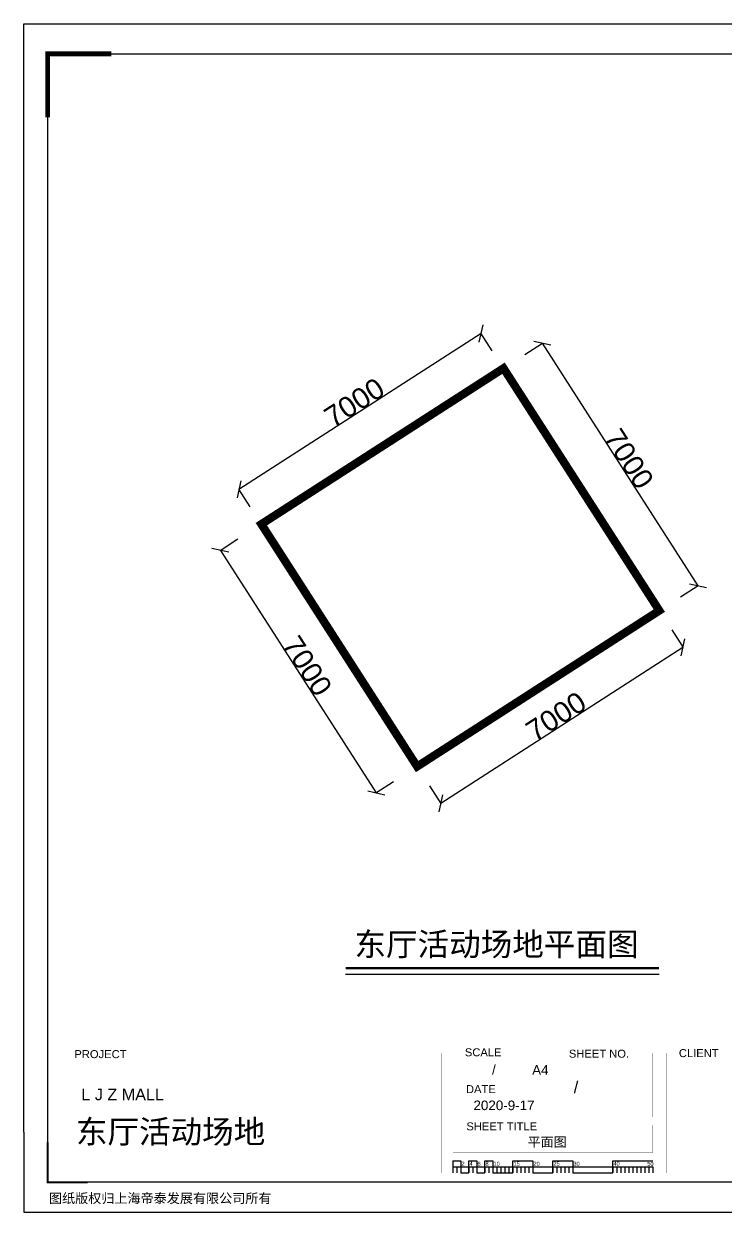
# Model space of a CAD drawing. Header units: inches. Extents: x -3944 to 84791, y -15606 to 13931.
# Drawn here: x -3944 to 13133, y -14937 to 13931 of the extents above; entities that cross this region are included whole.
import ezdxf
from ezdxf.enums import TextEntityAlignment as Align

# ---------------------------------------------------------------- set-up
doc = ezdxf.new("R2010")
doc.units = ezdxf.units.IN
doc.header["$MEASUREMENT"] = 0
doc.layers.add('DIM', color=3, linetype='Continuous')
doc.layers.add('WALL', color=255, linetype='Continuous')
doc.styles.get("Standard").update_dxf_attribs({"font": 'arial.ttf'})
doc.dimstyles.new('DIM-200MM', dxfattribs={"dimtxt": 200, "dimasz": 120, "dimexe": 10, "dimexo": 10, "dimgap": 0.7, "dimtad": 1, "dimdec": 0, "dimrnd": 5, "dimzin": 1, "dimdsep": 46, "dimtxsty": 'Standard', "dimblk": 'OBLIQUE', "dimcen": 0.5, "dimdle": 1, "dimclrd": 256, "dimclre": 256, "dimclrt": 7, "dimaunit": 1, "dimadec": 0, "dimazin": 0, "dimtfac": 1, "dimtdec": 0, "dimtix": 1, "dimtmove": 2, "dimatfit": 3, "dimfxl": 0, "dimtolj": 1, "dimtzin": 1, "dimarcsym": 0})

# ---------------------------------------------------------------- blocks, each defined once
blk = doc.blocks.new('_Oblique')
at = {"color": 0, "linetype": 'ByBlock', "lineweight": -2}
blk.add_line((-0.5, -0.5), (0.5, 0.5), dxfattribs=at)
blk = doc.blocks.new('*D42')
at = {"layer": 'DEFPOINTS', "color": 0, "transparency": 16777216}
for p in [(7719, 5563), (12446, 281), (11506, -324)]:
    blk.add_point(p, dxfattribs=at)
at = {"layer": 'DIM', "lineweight": -2, "transparency": 16777216}
for p, q in [((8238, 5897), (8667, 6173)), ((8658, 6169), (12446, 280)), ((12025, 10), (12454, 286))]:
    blk.add_line(p, q, dxfattribs=at)
at = {"layer": 'DIM', "lineweight": -2, "transparency": 16777216, "xscale": 300, "yscale": 300, "zscale": 300}
for p, rotation in [((8659, 6168), 122.7521576485333), ((12446, 281), 302.7521576485333)]:
    blk.add_blockref('_Oblique', p, dxfattribs=dict(at, rotation=rotation))
at = {"layer": 'DIM', "color": 7, "transparency": 16777216, "insert": (10768, 3363), "char_height": 500, "attachment_point": 5, "rotation": 302.7522}
blk.add_mtext('\\A1;7000', dxfattribs=at)
blk = doc.blocks.new('*D43')
at = {"layer": 'DEFPOINTS', "color": 0, "transparency": 16777216}
for p in [(1832, 1776), (5619, -4111), (4625, -4750)]:
    blk.add_point(p, dxfattribs=at)
at = {"layer": 'DIM', "lineweight": -2, "transparency": 16777216}
for p, q in [((1259, 1408), (830, 1132)), ((838, 1138), (4626, -4751)), ((5046, -4479), (4617, -4755))]:
    blk.add_line(p, q, dxfattribs=at)
at = {"layer": 'DIM', "lineweight": -2, "transparency": 16777216, "xscale": 300, "yscale": 300, "zscale": 300}
for p, rotation in [((838, 1137), 122.7521576485333), ((4625, -4750), 302.7521576485333)]:
    blk.add_blockref('_Oblique', p, dxfattribs=dict(at, rotation=rotation))
at = {"layer": 'DIM', "color": 7, "transparency": 16777216, "insert": (2947, -1668), "char_height": 500, "attachment_point": 5, "rotation": 302.7522}
blk.add_mtext('\\A1;7000', dxfattribs=at)
blk = doc.blocks.new('*D44')
at = {"layer": 'DEFPOINTS', "color": 0, "transparency": 16777216}
for p in [(11506, -324), (12079, -1215), (5619, -4111)]:
    blk.add_point(p, dxfattribs=at)
at = {"layer": 'DIM', "lineweight": -2, "transparency": 16777216}
for p, q in [((11808, -794), (12084, -1223)), ((6191, -5002), (12080, -1214)), ((5921, -4581), (6197, -5010))]:
    blk.add_line(p, q, dxfattribs=at)
at = {"layer": 'DIM', "lineweight": -2, "transparency": 16777216, "xscale": 300, "yscale": 300, "zscale": 300}
for p, rotation in [((12079, -1215), 32.75215764853332), ((6192, -5002), 212.7521576485333)]:
    blk.add_blockref('_Oblique', p, dxfattribs=dict(at, rotation=rotation))
at = {"layer": 'DIM', "color": 7, "transparency": 16777216, "insert": (8997, -2893), "char_height": 500, "attachment_point": 5, "rotation": 32.7522}
blk.add_mtext('\\A1;7000', dxfattribs=at)
blk = doc.blocks.new('*D45')
at = {"layer": 'DEFPOINTS', "color": 0, "transparency": 16777216}
for p in [(7719, 5563), (1288, 2621), (1832, 1776)]:
    blk.add_point(p, dxfattribs=at)
at = {"layer": 'DIM', "lineweight": -2, "transparency": 16777216}
for p, q in [((7176, 6409), (1287, 2621)), ((7446, 5988), (7170, 6417)), ((1559, 2201), (1283, 2630))]:
    blk.add_line(p, q, dxfattribs=at)
at = {"layer": 'DIM', "lineweight": -2, "transparency": 16777216, "xscale": 300, "yscale": 300, "zscale": 300}
for p, rotation in [((7175, 6408), 32.75215764852921), ((1288, 2621), 212.7521576485292)]:
    blk.add_blockref('_Oblique', p, dxfattribs=dict(at, rotation=rotation))
at = {"layer": 'DIM', "color": 7, "transparency": 16777216, "insert": (4093, 4730), "char_height": 500, "attachment_point": 5, "rotation": 32.7522}
blk.add_mtext('\\A1;7000', dxfattribs=at)

msp = doc.modelspace()

# ---------------------------------------------------------------- linework, layer by layer
at = {"color": 8}
msp.add_line((6490.2, -13833.4), (11350.2, -13833.4), dxfattribs=at)
for points in [[(-3944.2, -12993.4), (-3944.2, 13931), (34935.8, 13931)], [(3880.6, -9155.5), (11501.7, -9155.5)], [(-3944.2, -12993.4), (-3944.2, -14937.4), (34935.8, -14937.4)], [(6490.2, -13687.6), (6490.2, -13979.2)], [(6684.6, -13833.4), (6684.6, -13979.2)], [(8434.2, -13833.4), (8434.2, -13979.2)], [(8920.2, -13833.4), (8920.2, -13979.2)], [(11350.2, -13833.4), (11350.2, -13979.2)]]:
    msp.add_lwpolyline(points)
for points, const_width in [([(-3361, 11658.3), (-3361, 13202), (-1817.2, 13202)], 116.6), ([(3880.6, -9007.6), (11501.7, -9007.6)], 56.2), ([(-1427.4, -11068), (6212.9, -11068), (6212.9, -13983.4), (-3136, -13983.4), (-3136, -11068), (-2810.1, -11068)], 4.86), ([(7757.6, -11068), (8871.6, -11068), (8871.6, -11748.4), (6490.2, -11748.4), (6490.2, -11068), (6733.2, -11068)], 4.86), ([(10780.9, -11068), (11350.2, -11068), (11350.2, -12623.2), (9017.4, -12623.2), (9017.4, -11068), (9211.8, -11068)], 4.86), ([(13050.9, -11068), (27470.6, -11068), (27470.6, -13983.4), (11678.9, -13983.4), (11678.9, -11068), (11941.1, -11068)], 4.86), ([(8371.6, -11263), (8371.6, -11696.2)], 4.86), ([(7605.9, -11942.8), (8871.6, -11942.8), (8871.6, -12623.2), (6490.2, -12623.2), (6490.2, -11942.8), (6733.2, -11942.8)], 4.86), ([(8381.2, -12817.6), (11350.2, -12817.6), (11350.2, -13488.1), (6490.2, -13488.1), (6490.2, -12817.6), (6733.2, -12817.6)], 4.86), ([(-3361, -13236.4), (-3361, -14208.4), (-2389, -14208.4)], 48.6), ([(6684.6, -13687.6), (6684.6, -13833.4)], 9.72), ([(6879, -13687.6), (6879, -13833.4)], 9.72), ([(7073.4, -13687.6), (7073.4, -13833.4)], 9.72), ([(7267.8, -13687.6), (7267.8, -13833.4)], 9.72), ([(7462.2, -13687.6), (7462.2, -13833.4)], 9.72), ([(7948.2, -13687.6), (7948.2, -13833.4)], 9.72), ([(8434.2, -13687.6), (8434.2, -13833.4)], 9.72), ([(8920.2, -13687.6), (8920.2, -13833.4)], 9.72), ([(9406.2, -13687.6), (9406.2, -13833.4)], 9.72), ([(10378.2, -13687.6), (10378.2, -13833.4)], 9.72), ([(11350.2, -13687.6), (11350.2, -13833.4)], 9.72)]:
    msp.add_lwpolyline(points, dxfattribs=dict(const_width=const_width))
msp.add_lwpolyline([(-3361, 13202), (36296.6, 13202), (36296.6, -14208.4), (-3361, -14208.4)], close=True)
for points in [[(6490.2, -13687.6), (6684.6, -13687.6), (6684.6, -13979.2), (6879, -13979.2), (6879, -13687.6), (7073.4, -13687.6), (7073.4, -13979.2), (7267.8, -13979.2), (7267.8, -13687.6), (7462.2, -13687.6), (7462.2, -13979.2), (7948.2, -13979.2), (7948.2, -13687.6), (8434.2, -13687.6), (8434.2, -13979.2), (8920.2, -13979.2), (8920.2, -13687.6), (9406.2, -13687.6), (9406.2, -13979.2), (10378.2, -13979.2), (10378.2, -13687.6), (11350.2, -13687.6)], [(6587.4, -13833.4), (6587.4, -13979.2)], [(6879, -13833.4), (6879, -13979.2)], [(6976.2, -13833.4), (6976.2, -13979.2)], [(7073.4, -13833.4), (7073.4, -13979.2)], [(7267.8, -13833.4), (7267.8, -13979.2)], [(7365, -13833.4), (7365, -13979.2)], [(7462.2, -13833.4), (7462.2, -13979.2)], [(7559.4, -13833.4), (7559.4, -13979.2)], [(7656.6, -13833.4), (7656.6, -13979.2)], [(7753.8, -13833.4), (7753.8, -13979.2)], [(7851, -13833.4), (7851, -13979.2)], [(7948.2, -13833.4), (7948.2, -13979.2)], [(8045.4, -13833.4), (8045.4, -13979.2)], [(8142.6, -13833.4), (8142.6, -13979.2)], [(8239.8, -13833.4), (8239.8, -13979.2)], [(8337, -13833.4), (8337, -13979.2)], [(9017.4, -13833.4), (9017.4, -13979.2)], [(9114.6, -13833.4), (9114.6, -13979.2)], [(9211.8, -13833.4), (9211.8, -13979.2)], [(9309, -13833.4), (9309, -13979.2)], [(9406.2, -13833.4), (9406.2, -13979.2)], [(10378.2, -13833.4), (10378.2, -13979.2)], [(10475.4, -13833.4), (10475.4, -13979.2)], [(10572.6, -13833.4), (10572.6, -13979.2)], [(10669.8, -13833.4), (10669.8, -13979.2)], [(10767, -13833.4), (10767, -13979.2)], [(10864.2, -13833.4), (10864.2, -13979.2)], [(10961.4, -13833.4), (10961.4, -13979.2)], [(11058.6, -13833.4), (11058.6, -13979.2)], [(11155.8, -13833.4), (11155.8, -13979.2)], [(11253, -13833.4), (11253, -13979.2)]]:
    msp.add_lwpolyline(points, dxfattribs=at)
at = {"layer": 'WALL', "const_width": 200}
msp.add_lwpolyline([(11505.9, -323.8), (7718.8, 5563.4), (1831.7, 1776.3), (5618.7, -4110.8)], close=True, dxfattribs=at)

# ---------------------------------------------------------------- texts
for s, height, p in [('SCALE', 194.4, (6779.3, -11149.4)), ('PROJECT', 194.4, (-2713.5, -11193.8)), ('SHEET NO.', 194.4, (9308, -11184.1)), ('CLIENT', 194.4, (11981.4, -11169.6)), ('A4', 233.28, (8415.1, -11597.4)), ('DATE', 194.4, (6805.9, -12044.2)), ('SHEET TITLE', 194.4, (6814.7, -12948.4)), ('2', 97.2, (6697.9, -13807.8)), ('4', 97.2, (6892.3, -13807.8)), ('6', 97.2, (7086.7, -13807.8)), ('8', 97.2, (7281.1, -13807.8)), ('10', 97.2, (7475.5, -13807.8)), ('15', 97.2, (7961.5, -13807.8)), ('20', 97.2, (8447.5, -13807.8)), ('25', 97.2, (8933.5, -13807.8)), ('30', 97.2, (9419.5, -13807.8)), ('40', 97.2, (10391.5, -13807.8)), ('50', 97.2, (11214.2, -13811.3)), ('图纸版权归上海帝泰发展有限公司所有', 233.28, (-3331.2, -14714.8))]:
    msp.add_text(s, height=height).set_placement(p)
at = {"width": 7659.093, "attachment_point": 1}
for s, insert, char_height in [('{\\fSimSun|b0|i0|c134|p2;东厅活动场地平面图}', (4095.1, -8146.6), 562.5), ('L J Z MALL', (-2544.6, -11936.8), 281.25)]:
    msp.add_mtext(s, dxfattribs=dict(at, insert=insert, char_height=char_height))
for tag, text, p in [('/', 'AS NOTED', (7529.2, -11593.8)), ('2020-9-17', '2020-7-22', (8473.4, -12457.8))]:
    msp.add_attdef(tag, text=text, height=233.28).set_placement(p, align=Align.RIGHT)
for tag, p, s, height in [('/', (9424.5, -12047.7), 'SHEET NO.', 291.6), ('东厅活动场地', (-2676.4, -13262), '###############', 562.5), ('平面图', (8301.6, -13347.3), 'SHEET-TITLE', 233.28)]:
    msp.add_attdef(tag, p, s, height=height)

# ---------------------------------------------------------------- dimensions: what is measured, and where the dimension line sits
at = {"layer": 'DIM'}
for p1, p2, distance, picture, middle in [((7718.8, 5563.4), (1831.7, 1776.3), -1004.6, '*D45', (4093.3, 4730)), ((7718.8, 5563.4), (11505.9, -323.8), 1117.6, '*D42', (10767.6, 3362.9)), ((1831.7, 1776.3), (5618.7, -4110.8), -1181, '*D43', (2947.3, -1667.7)), ((5618.7, -4110.8), (11505.9, -323.8), -1059.3, '*D44', (8996.9, -2892.9))]:
    dim = msp.add_aligned_dim(p1=p1, p2=p2, distance=distance, dimstyle='DIM-200MM', override={"dimtxt": 500, "dimasz": 300}, dxfattribs=at)
    dim.commit()
    dim.dimension.update_dxf_attribs({"geometry": picture, "text_midpoint": middle})

doc.saveas('drawing.dxf')
